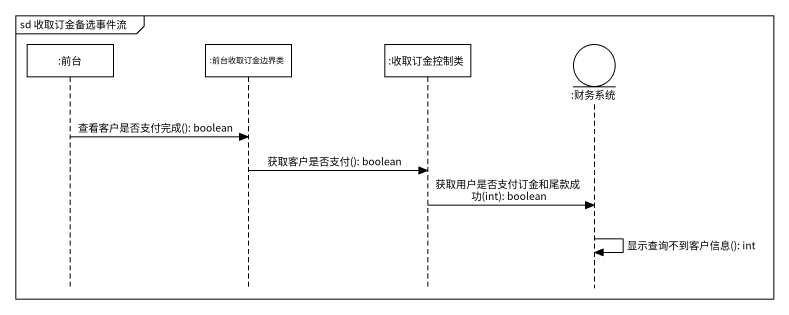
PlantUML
@startuml
mainframe sd 收取订金备选事件流
hide footbox
participant ":前台" as 前台
participant ":前台收取订金边界类" as 前台收取订金边界类
participant ":收取订金控制类" as 收取订金控制类
entity ":财务系统" as 财务系统

前台 -> 前台收取订金边界类 : 查看客户是否支付完成(): boolean
前台收取订金边界类 -> 收取订金控制类 : 获取客户是否支付(): boolean
收取订金控制类 -> 财务系统 : 获取用户是否支付订金和尾款成功(int): boolean
财务系统 -> 财务系统 : 显示查询不到客户信息(): int
@enduml
